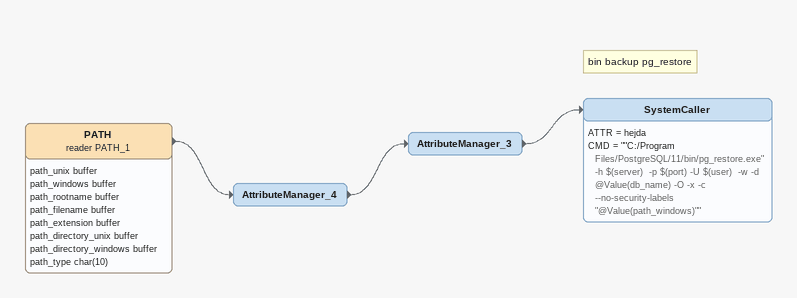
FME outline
PATH (reader PATH_1)
    attributes: path_unix buffer, path_windows buffer, path_rootname buffer, path_filename buffer, path_extension buffer, path_directory_unix buffer, path_directory_windows buffer, path_type char(10)
    -> AttributeManager_4
AttributeManager_4
    -> AttributeManager_3
AttributeManager_3
    -> SystemCaller
Note: bin backup pg_restore
SystemCaller
    ATTR = hejda
    CMD = ""C:/Program Files/PostgreSQL/11/bin/pg_restore.exe" -h $(server)  -p $(port) -U $(user)  -w -d @Value(db_name) -O -x -c --no-security-labels "@Value(path_windows)""
